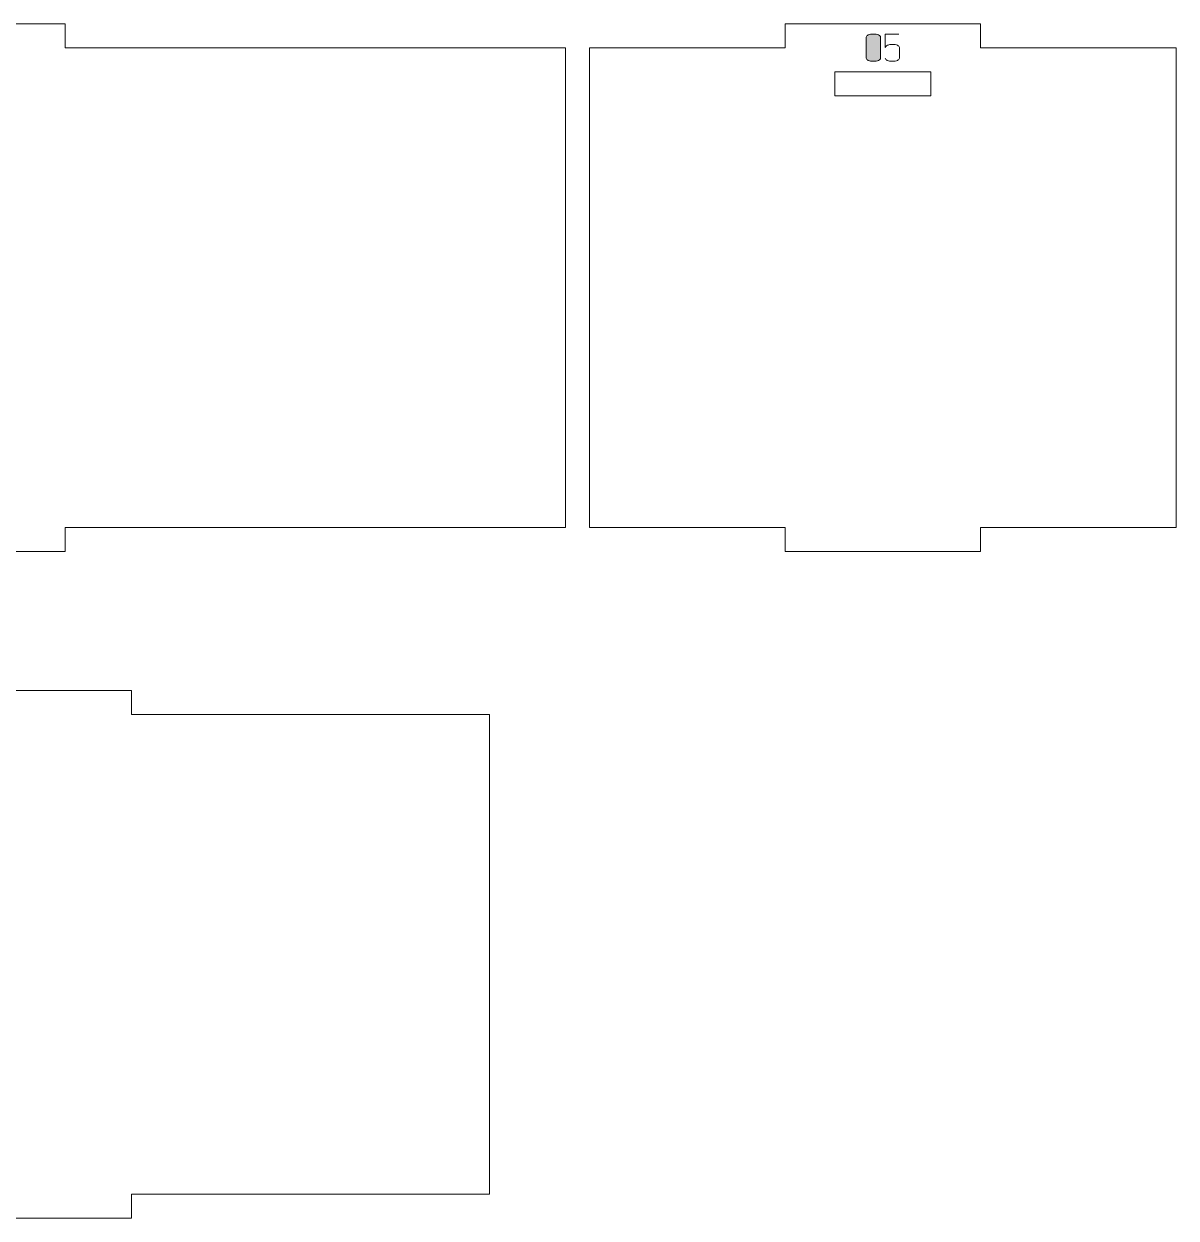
# Model space of a CAD drawing. Header units: centimetres. Extents: x -191 to 212, y -234 to 239.
# Drawn here: x -147.96 to -133.55, y 60.79 to 75.73 of the extents above; entities that cross this region are included whole.
import ezdxf

# ---------------------------------------------------------------- set-up
doc = ezdxf.new("R2010")
doc.units = ezdxf.units.CM
doc.header["$MEASUREMENT"] = 0
doc.layers.add('Capa 1', color=7, linetype='Continuous')

msp = doc.modelspace()

# ---------------------------------------------------------------- hatches: boundary and pattern name
at = {"layer": 'Capa 1', "true_color": 0x3e4095}
h = msp.add_hatch(color=175, dxfattribs=at)
edge = h.paths.add_edge_path()
edge.add_spline(control_points=[(-137.42124, 75.30112), (-137.42124, 75.29058), (-137.41276, 75.28161), (-137.3958, 75.2742), (-137.37885, 75.26679), (-137.35769, 75.26309), (-137.33234, 75.26309), (-137.30699, 75.26309), (-137.28583, 75.26679), (-137.26887, 75.2742), (-137.25192, 75.28161), (-137.24344, 75.29058), (-137.24344, 75.30112), (-137.24344, 75.30112), (-137.24344, 75.56584), (-137.24344, 75.56584), (-137.24344, 75.57638), (-137.25192, 75.58535), (-137.26887, 75.59276), (-137.28583, 75.60017), (-137.30699, 75.60387), (-137.33234, 75.60387), (-137.35769, 75.60387), (-137.37885, 75.60017), (-137.3958, 75.59276), (-137.41276, 75.58535), (-137.42124, 75.57638), (-137.42124, 75.56584), (-137.42124, 75.56584), (-137.42124, 75.30112), (-137.42124, 75.30112)], knot_values=[0, 0, 0, 0, 0.1, 0.1, 0.1, 0.2, 0.2, 0.2, 0.3, 0.3, 0.3, 0.4, 0.4, 0.4, 0.5, 0.5, 0.5, 0.6, 0.6, 0.6, 0.7, 0.7, 0.7, 0.8, 0.8, 0.8, 0.9, 0.9, 0.9, 1, 1, 1, 1], degree=3, periodic=1)
h = msp.add_hatch(color=175, dxfattribs=at)
edge = h.paths.add_edge_path()
edge.add_spline(control_points=[(-137.24344, 75.30112), (-137.24344, 75.29058), (-137.25192, 75.28161), (-137.26887, 75.2742), (-137.28583, 75.26679), (-137.30699, 75.26309), (-137.33234, 75.26309), (-137.35769, 75.26309), (-137.37885, 75.26679), (-137.3958, 75.2742), (-137.41276, 75.28161), (-137.42124, 75.29058), (-137.42124, 75.30112), (-137.42124, 75.30112), (-137.42124, 75.56584), (-137.42124, 75.56584), (-137.42124, 75.57638), (-137.41276, 75.58535), (-137.3958, 75.59276), (-137.37885, 75.60017), (-137.35769, 75.60387), (-137.33234, 75.60387), (-137.30699, 75.60387), (-137.28583, 75.60017), (-137.26887, 75.59276), (-137.25192, 75.58535), (-137.24344, 75.57638), (-137.24344, 75.56584), (-137.24344, 75.56584), (-137.24344, 75.30112), (-137.24344, 75.30112)], knot_values=[0, 0, 0, 0, 0.1, 0.1, 0.1, 0.2, 0.2, 0.2, 0.3, 0.3, 0.3, 0.4, 0.4, 0.4, 0.5, 0.5, 0.5, 0.6, 0.6, 0.6, 0.7, 0.7, 0.7, 0.8, 0.8, 0.8, 0.9, 0.9, 0.9, 1, 1, 1, 1], degree=3, periodic=1)
h = msp.add_hatch(color=175, dxfattribs=at)
edge = h.paths.add_edge_path()
edge.add_spline(control_points=[(-137.09527, 75.26309), (-137.12062, 75.26309), (-137.14178, 75.26679), (-137.15873, 75.2742), (-137.17569, 75.28161), (-137.18417, 75.29058), (-137.18417, 75.30112), (-137.18417, 75.29058), (-137.17569, 75.28161), (-137.15873, 75.2742), (-137.14178, 75.26679), (-137.12062, 75.26309), (-137.09527, 75.26309), (-137.06992, 75.26309), (-137.04876, 75.26679), (-137.0318, 75.2742), (-137.01485, 75.28161), (-137.00637, 75.29058), (-137.00637, 75.30112), (-137.00637, 75.30112), (-137.00637, 75.43645), (-137.00637, 75.43645), (-137.00637, 75.44698), (-137.01485, 75.45595), (-137.0318, 75.46336), (-137.04876, 75.47077), (-137.06992, 75.47447), (-137.09527, 75.47447), (-137.11832, 75.4725), (-137.1361, 75.46987), (-137.14861, 75.46657), (-137.16112, 75.46328), (-137.17298, 75.45324), (-137.18417, 75.43645), (-137.18417, 75.43645), (-137.18417, 75.60387), (-137.18417, 75.60387), (-137.18417, 75.60387), (-137.0123, 75.60387), (-137.0123, 75.60387), (-137.0123, 75.60387), (-137.18417, 75.60387), (-137.18417, 75.60387), (-137.18417, 75.60387), (-137.18417, 75.43645), (-137.18417, 75.43645), (-137.17298, 75.45324), (-137.16112, 75.46328), (-137.14861, 75.46657), (-137.1361, 75.46987), (-137.11832, 75.4725), (-137.09527, 75.47447), (-137.06992, 75.47447), (-137.04876, 75.47077), (-137.0318, 75.46336), (-137.01485, 75.45595), (-137.00637, 75.44698), (-137.00637, 75.43645), (-137.00637, 75.43645), (-137.00637, 75.30112), (-137.00637, 75.30112), (-137.00637, 75.29058), (-137.01485, 75.28161), (-137.0318, 75.2742), (-137.04876, 75.26679), (-137.06992, 75.26309), (-137.09527, 75.26309)], knot_values=[0, 0, 0, 0, 0.04545455, 0.04545455, 0.04545455, 0.09090909, 0.09090909, 0.09090909, 0.13636364, 0.13636364, 0.13636364, 0.18181818, 0.18181818, 0.18181818, 0.22727273, 0.22727273, 0.22727273, 0.27272727, 0.27272727, 0.27272727, 0.31818182, 0.31818182, 0.31818182, 0.36363636, 0.36363636, 0.36363636, 0.40909091, 0.40909091, 0.40909091, 0.45454545, 0.45454545, 0.45454545, 0.5, 0.5, 0.5, 0.54545455, 0.54545455, 0.54545455, 0.59090909, 0.59090909, 0.59090909, 0.63636364, 0.63636364, 0.63636364, 0.68181818, 0.68181818, 0.68181818, 0.72727273, 0.72727273, 0.72727273, 0.77272727, 0.77272727, 0.77272727, 0.81818182, 0.81818182, 0.81818182, 0.86363636, 0.86363636, 0.86363636, 0.90909091, 0.90909091, 0.90909091, 0.95454545, 0.95454545, 0.95454545, 1, 1, 1, 1], degree=3, periodic=1)

# ---------------------------------------------------------------- linework, layer by layer
at = {"layer": 'Capa 1', "color": 1, "lineweight": 9}
for points, knots in [([(-159.97002, 75.43087), (-159.97002, 75.43087), (-159.97002, 69.43087), (-159.97002, 69.43087), (-159.97002, 69.43087), (-153.7075, 69.43087), (-153.7075, 69.43087), (-153.7075, 69.43087), (-153.7075, 69.13087), (-153.7075, 69.13087), (-153.7075, 69.13087), (-147.44497, 69.13087), (-147.44497, 69.13087), (-147.44497, 69.13087), (-147.44497, 69.43087), (-147.44497, 69.43087), (-147.44497, 69.43087), (-141.18245, 69.43087), (-141.18245, 69.43087), (-141.18245, 69.43087), (-141.18245, 75.43087), (-141.18245, 75.43087), (-141.18245, 75.43087), (-147.44497, 75.43087), (-147.44497, 75.43087), (-147.44497, 75.43087), (-147.44497, 75.73087), (-147.44497, 75.73087), (-147.44497, 75.73087), (-153.7075, 75.73087), (-153.7075, 75.73087), (-153.7075, 75.73087), (-153.7075, 75.43087), (-153.7075, 75.43087), (-153.7075, 75.43087), (-159.97002, 75.43087), (-159.97002, 75.43087)], [0, 0, 0, 0, 0.08333333, 0.08333333, 0.08333333, 0.16666667, 0.16666667, 0.16666667, 0.25, 0.25, 0.25, 0.33333333, 0.33333333, 0.33333333, 0.41666667, 0.41666667, 0.41666667, 0.5, 0.5, 0.5, 0.58333333, 0.58333333, 0.58333333, 0.66666667, 0.66666667, 0.66666667, 0.75, 0.75, 0.75, 0.83333333, 0.83333333, 0.83333333, 0.91666667, 0.91666667, 0.91666667, 1, 1, 1, 1]), ([(-140.88245, 75.43087), (-140.88245, 75.43087), (-140.88245, 69.43087), (-140.88245, 69.43087), (-140.88245, 69.43087), (-138.43669, 69.43087), (-138.43669, 69.43087), (-138.43669, 69.43087), (-138.43669, 69.13087), (-138.43669, 69.13087), (-138.43669, 69.13087), (-135.99092, 69.13087), (-135.99092, 69.13087), (-135.99092, 69.13087), (-135.99092, 69.43087), (-135.99092, 69.43087), (-135.99092, 69.43087), (-133.54516, 69.43087), (-133.54516, 69.43087), (-133.54516, 69.43087), (-133.54516, 75.43087), (-133.54516, 75.43087), (-133.54516, 75.43087), (-135.99092, 75.43087), (-135.99092, 75.43087), (-135.99092, 75.43087), (-135.99092, 75.73087), (-135.99092, 75.73087), (-135.99092, 75.73087), (-138.43669, 75.73087), (-138.43669, 75.73087), (-138.43669, 75.73087), (-138.43669, 75.43087), (-138.43669, 75.43087), (-138.43669, 75.43087), (-140.88245, 75.43087), (-140.88245, 75.43087)], [0, 0, 0, 0, 0.08333333, 0.08333333, 0.08333333, 0.16666667, 0.16666667, 0.16666667, 0.25, 0.25, 0.25, 0.33333333, 0.33333333, 0.33333333, 0.41666667, 0.41666667, 0.41666667, 0.5, 0.5, 0.5, 0.58333333, 0.58333333, 0.58333333, 0.66666667, 0.66666667, 0.66666667, 0.75, 0.75, 0.75, 0.83333333, 0.83333333, 0.83333333, 0.91666667, 0.91666667, 0.91666667, 1, 1, 1, 1]), ([(-137.8138, 74.83051), (-137.8138, 74.83051), (-136.6138, 74.83051), (-136.6138, 74.83051), (-136.6138, 74.83051), (-136.6138, 75.13051), (-136.6138, 75.13051), (-136.6138, 75.13051), (-137.8138, 75.13051), (-137.8138, 75.13051), (-137.8138, 75.13051), (-137.8138, 74.83051), (-137.8138, 74.83051)], [0, 0, 0, 0, 0.25, 0.25, 0.25, 0.5, 0.5, 0.5, 0.75, 0.75, 0.75, 1, 1, 1, 1]), ([(-155.57467, 67.09265), (-155.57467, 67.09265), (-155.57467, 61.09265), (-155.57467, 61.09265), (-155.57467, 61.09265), (-151.09482, 61.09265), (-151.09482, 61.09265), (-151.09482, 61.09265), (-151.09482, 60.79265), (-151.09482, 60.79265), (-151.09482, 60.79265), (-146.61497, 60.79265), (-146.61497, 60.79265), (-146.61497, 60.79265), (-146.61497, 61.09265), (-146.61497, 61.09265), (-146.61497, 61.09265), (-142.13513, 61.09265), (-142.13513, 61.09265), (-142.13513, 61.09265), (-142.13513, 67.09265), (-142.13513, 67.09265), (-142.13513, 67.09265), (-146.61497, 67.09265), (-146.61497, 67.09265), (-146.61497, 67.09265), (-146.61497, 67.39265), (-146.61497, 67.39265), (-146.61497, 67.39265), (-151.09482, 67.39265), (-151.09482, 67.39265), (-151.09482, 67.39265), (-151.09482, 67.09265), (-151.09482, 67.09265), (-151.09482, 67.09265), (-155.57467, 67.09265), (-155.57467, 67.09265)], [0, 0, 0, 0, 0.08333333, 0.08333333, 0.08333333, 0.16666667, 0.16666667, 0.16666667, 0.25, 0.25, 0.25, 0.33333333, 0.33333333, 0.33333333, 0.41666667, 0.41666667, 0.41666667, 0.5, 0.5, 0.5, 0.58333333, 0.58333333, 0.58333333, 0.66666667, 0.66666667, 0.66666667, 0.75, 0.75, 0.75, 0.83333333, 0.83333333, 0.83333333, 0.91666667, 0.91666667, 0.91666667, 1, 1, 1, 1])]:
    msp.add_open_spline(points, degree=3, knots=knots, dxfattribs=at)
at = {"layer": 'Capa 1', "color": 114, "lineweight": 9}
for points, knots in [([(-137.42124, 75.30112), (-137.42124, 75.29058), (-137.41276, 75.28161), (-137.3958, 75.2742), (-137.37885, 75.26679), (-137.35769, 75.26309), (-137.33234, 75.26309), (-137.30699, 75.26309), (-137.28583, 75.26679), (-137.26887, 75.2742), (-137.25192, 75.28161), (-137.24344, 75.29058), (-137.24344, 75.30112), (-137.24344, 75.30112), (-137.24344, 75.56584), (-137.24344, 75.56584), (-137.24344, 75.57638), (-137.25192, 75.58535), (-137.26887, 75.59276), (-137.28583, 75.60017), (-137.30699, 75.60387), (-137.33234, 75.60387), (-137.35769, 75.60387), (-137.37885, 75.60017), (-137.3958, 75.59276), (-137.41276, 75.58535), (-137.42124, 75.57638), (-137.42124, 75.56584), (-137.42124, 75.56584), (-137.42124, 75.30112), (-137.42124, 75.30112)], [0, 0, 0, 0, 0.1, 0.1, 0.1, 0.2, 0.2, 0.2, 0.3, 0.3, 0.3, 0.4, 0.4, 0.4, 0.5, 0.5, 0.5, 0.6, 0.6, 0.6, 0.7, 0.7, 0.7, 0.8, 0.8, 0.8, 0.9, 0.9, 0.9, 1, 1, 1, 1]), ([(-137.24344, 75.30112), (-137.24344, 75.29058), (-137.25192, 75.28161), (-137.26887, 75.2742), (-137.28583, 75.26679), (-137.30699, 75.26309), (-137.33234, 75.26309), (-137.35769, 75.26309), (-137.37885, 75.26679), (-137.3958, 75.2742), (-137.41276, 75.28161), (-137.42124, 75.29058), (-137.42124, 75.30112), (-137.42124, 75.30112), (-137.42124, 75.56584), (-137.42124, 75.56584), (-137.42124, 75.57638), (-137.41276, 75.58535), (-137.3958, 75.59276), (-137.37885, 75.60017), (-137.35769, 75.60387), (-137.33234, 75.60387), (-137.30699, 75.60387), (-137.28583, 75.60017), (-137.26887, 75.59276), (-137.25192, 75.58535), (-137.24344, 75.57638), (-137.24344, 75.56584), (-137.24344, 75.56584), (-137.24344, 75.30112), (-137.24344, 75.30112)], [0, 0, 0, 0, 0.1, 0.1, 0.1, 0.2, 0.2, 0.2, 0.3, 0.3, 0.3, 0.4, 0.4, 0.4, 0.5, 0.5, 0.5, 0.6, 0.6, 0.6, 0.7, 0.7, 0.7, 0.8, 0.8, 0.8, 0.9, 0.9, 0.9, 1, 1, 1, 1]), ([(-137.09527, 75.26309), (-137.12062, 75.26309), (-137.14178, 75.26679), (-137.15873, 75.2742), (-137.17569, 75.28161), (-137.18417, 75.29058), (-137.18417, 75.30112), (-137.18417, 75.29058), (-137.17569, 75.28161), (-137.15873, 75.2742), (-137.14178, 75.26679), (-137.12062, 75.26309), (-137.09527, 75.26309), (-137.06992, 75.26309), (-137.04876, 75.26679), (-137.0318, 75.2742), (-137.01485, 75.28161), (-137.00637, 75.29058), (-137.00637, 75.30112), (-137.00637, 75.30112), (-137.00637, 75.43645), (-137.00637, 75.43645), (-137.00637, 75.44698), (-137.01485, 75.45595), (-137.0318, 75.46336), (-137.04876, 75.47077), (-137.06992, 75.47447), (-137.09527, 75.47447), (-137.11832, 75.4725), (-137.1361, 75.46987), (-137.14861, 75.46657), (-137.16112, 75.46328), (-137.17298, 75.45324), (-137.18417, 75.43645), (-137.18417, 75.43645), (-137.18417, 75.60387), (-137.18417, 75.60387), (-137.18417, 75.60387), (-137.0123, 75.60387), (-137.0123, 75.60387), (-137.0123, 75.60387), (-137.18417, 75.60387), (-137.18417, 75.60387), (-137.18417, 75.60387), (-137.18417, 75.43645), (-137.18417, 75.43645), (-137.17298, 75.45324), (-137.16112, 75.46328), (-137.14861, 75.46657), (-137.1361, 75.46987), (-137.11832, 75.4725), (-137.09527, 75.47447), (-137.06992, 75.47447), (-137.04876, 75.47077), (-137.0318, 75.46336), (-137.01485, 75.45595), (-137.00637, 75.44698), (-137.00637, 75.43645), (-137.00637, 75.43645), (-137.00637, 75.30112), (-137.00637, 75.30112), (-137.00637, 75.29058), (-137.01485, 75.28161), (-137.0318, 75.2742), (-137.04876, 75.26679), (-137.06992, 75.26309), (-137.09527, 75.26309)], [0, 0, 0, 0, 0.04545455, 0.04545455, 0.04545455, 0.09090909, 0.09090909, 0.09090909, 0.13636364, 0.13636364, 0.13636364, 0.18181818, 0.18181818, 0.18181818, 0.22727273, 0.22727273, 0.22727273, 0.27272727, 0.27272727, 0.27272727, 0.31818182, 0.31818182, 0.31818182, 0.36363636, 0.36363636, 0.36363636, 0.40909091, 0.40909091, 0.40909091, 0.45454545, 0.45454545, 0.45454545, 0.5, 0.5, 0.5, 0.54545455, 0.54545455, 0.54545455, 0.59090909, 0.59090909, 0.59090909, 0.63636364, 0.63636364, 0.63636364, 0.68181818, 0.68181818, 0.68181818, 0.72727273, 0.72727273, 0.72727273, 0.77272727, 0.77272727, 0.77272727, 0.81818182, 0.81818182, 0.81818182, 0.86363636, 0.86363636, 0.86363636, 0.90909091, 0.90909091, 0.90909091, 0.95454545, 0.95454545, 0.95454545, 1, 1, 1, 1])]:
    msp.add_open_spline(points, degree=3, knots=knots, dxfattribs=at)

doc.saveas('drawing.dxf')
